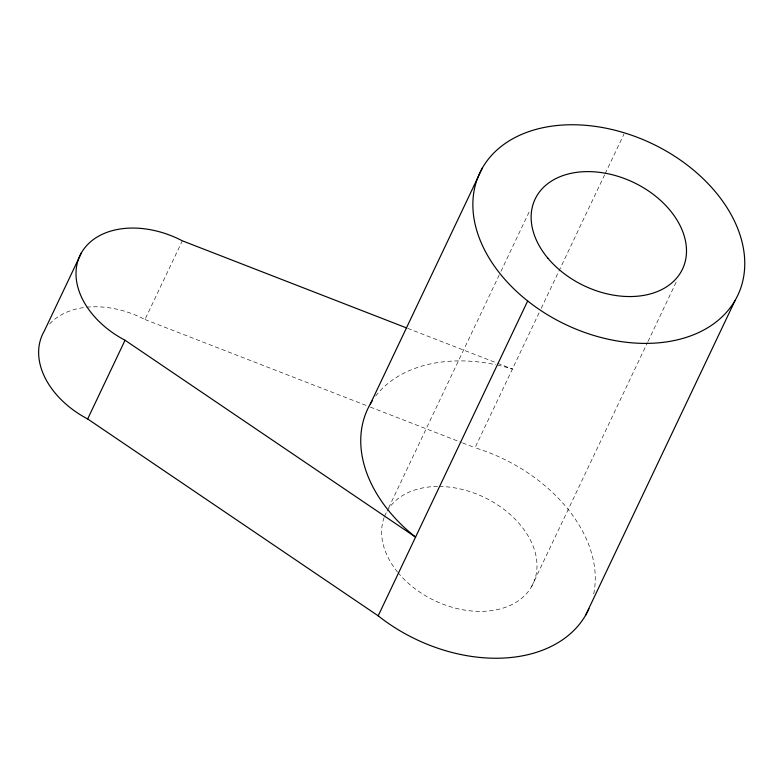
<?xml version="1.0" encoding="UTF-8"?>
<svg xmlns="http://www.w3.org/2000/svg" width="783" height="783" viewBox="0 0 783 783"><rect width="100%" height="100%" fill="white"/><g stroke="black" fill="none" stroke-linecap="round" stroke-linejoin="round"><path stroke-width="0.59" stroke-dasharray="3.92 2.94" d="M86.668 307.21A81.579 57.286 25.4 0 1 144.963 319.523L182.331 240.812M388.681 507.775L500.406 272.474M500.934 271.368L530.306 209.511M593.71 593.905A142.77 100.244 25.4 0 0 475.027 447.759L539.125 312.769M541.219 308.355L604.623 174.844M605.142 173.738L624.002 134.01M531.52 586.751L647.453 342.611M647.972 341.505L676.825 280.745M407.698 328.371L496.471 362.852M497.606 363.292L512.405 369.047A142.77 100.244 25.4 0 0 497.029 365.005M144.963 319.523L369.185 406.631M370.32 407.082L461.373 442.454M462.508 442.894L475.027 447.759M49.642 323.917A81.579 57.286 25.4 0 1 85.513 307.337M439.312 486.458A81.579 57.286 25.4 0 1 530.962 541.2A81.579 57.286 25.4 0 1 498.8 609.282A81.579 57.286 25.4 0 1 398.4 573.058M397.627 572.128A81.579 57.286 25.4 0 1 384.179 517.357M384.59 516.271A81.579 57.286 25.4 0 1 386.548 512.092M387.105 511.093A81.579 57.286 25.4 0 1 438.079 486.458M375.644 396.061A142.77 100.244 25.4 0 1 495.835 364.751"/><path stroke-width="1.17" d="M406.553 327.92L182.331 240.812A81.579 57.286 25.4 0 0 81.481 252.703L44.102 331.415A81.579 57.286 25.4 0 0 87.667 418.954L378.179 615.82A142.77 100.244 25.4 0 0 588.924 608.773M87.667 418.954L125.045 340.243A81.579 57.286 25.4 0 1 81.481 252.703M370.32 404.008L482.445 167.875M378.179 615.82L527.683 300.975M585.684 615.125L735.178 300.281A142.77 100.244 25.4 0 0 589.041 125.632A142.77 100.244 25.4 0 0 502.216 276.321A142.77 100.244 25.4 0 0 735.178 300.281M125.045 340.243L415.558 537.109A142.77 100.244 25.4 0 1 372.179 400.974M547.894 258.214A81.579 57.286 25.4 0 0 681.024 271.907A81.579 57.286 25.4 0 0 597.517 172.113A81.579 57.286 25.4 0 0 547.894 258.214"/></g></svg>
